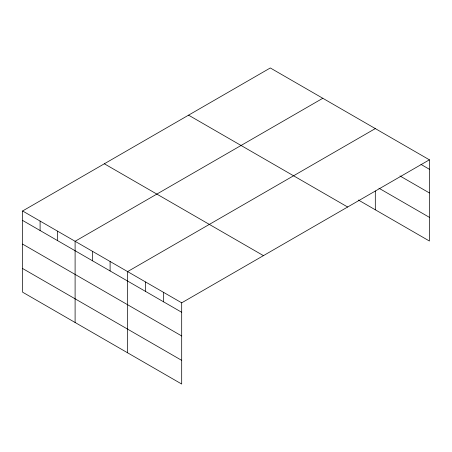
<?xml version="1.0" encoding="UTF-8"?>
<svg xmlns="http://www.w3.org/2000/svg" width="452" height="452" viewBox="0 0 452 452"><rect width="100%" height="100%" fill="white"/><g stroke="black" fill="none" stroke-linecap="round" stroke-linejoin="round"><path stroke-width="0.68" d="M22.6 210.977L181.693 302.829L181.693 384.036L22.6 292.184L22.6 210.977L270.307 67.964L429.4 159.816L429.4 241.023L358.413 200.038M322.807 98.276L75.1 241.289L75.1 322.496M375.307 128.588L127.6 271.601L127.6 352.803M181.693 302.829L429.4 159.816M420.987 164.415L429.4 169.268M399.952 175.947L429.4 192.947M378.917 188.196L429.4 217.344M188.563 115.158L347.656 207.01M104.344 163.782L263.437 255.634M22.6 220.429L181.693 312.281M22.6 244.108L181.693 335.96M22.6 268.505L181.693 360.357M375.307 190.993L375.307 209.796M163.664 292.421L163.664 301.874M145.634 282.008L145.634 291.461M110.102 261.493L110.102 270.951M92.603 251.391L92.603 260.844M57.602 231.187L57.602 240.639M40.098 221.079L40.098 230.537"/></g></svg>
